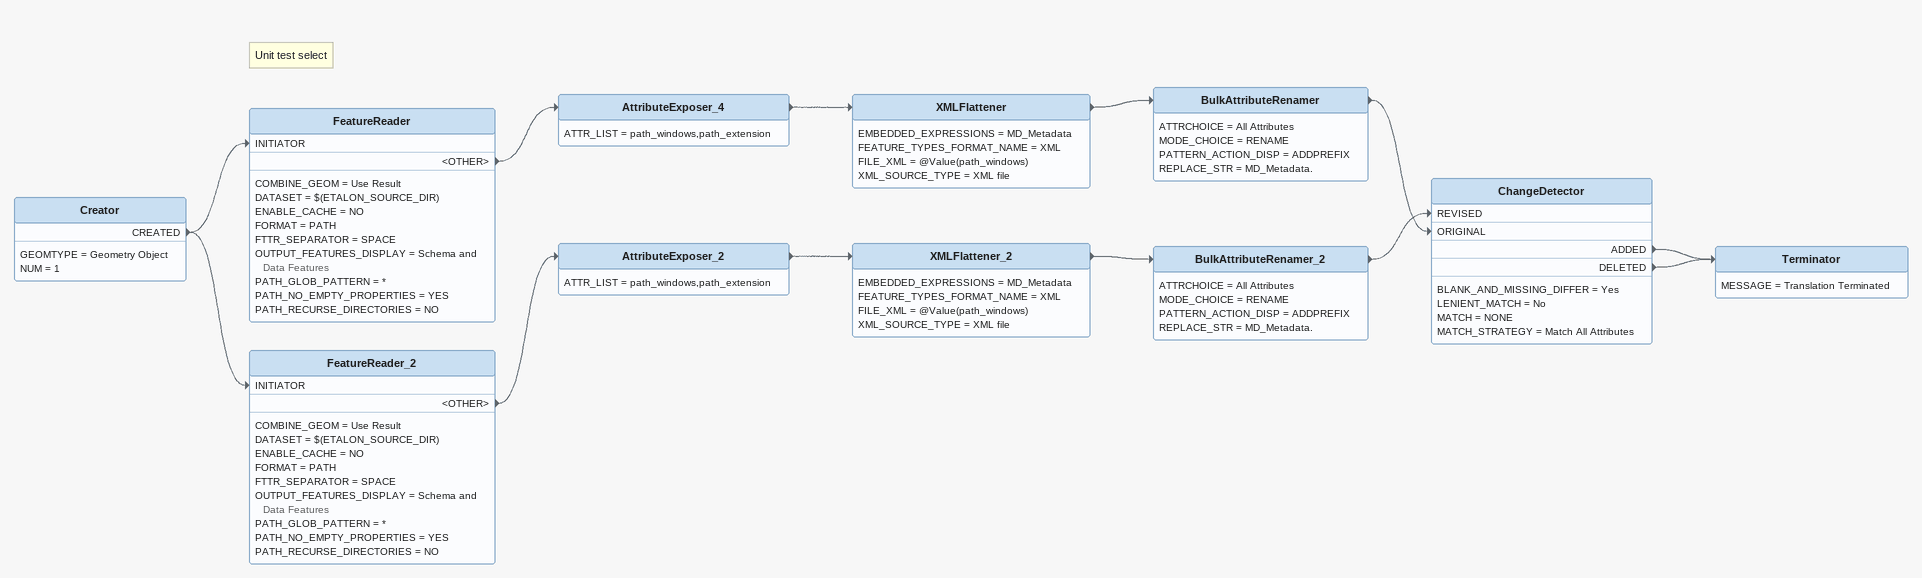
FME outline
Creator
    GEOMTYPE = Geometry Object
    NUM = 1
    CREATED -> FeatureReader [INITIATOR]
    CREATED -> FeatureReader_2 [INITIATOR]
Note: Unit test select
FeatureReader
    COMBINE_GEOM = Use Result
    DATASET = $(ETALON_SOURCE_DIR)
    ENABLE_CACHE = NO
    FORMAT = PATH
    FTTR_SEPARATOR = SPACE
    OUTPUT_FEATURES_DISPLAY = Schema and Data Features
    PATH_GLOB_PATTERN = *
    PATH_NO_EMPTY_PROPERTIES = YES
    PATH_RECURSE_DIRECTORIES = NO
    <OTHER> -> AttributeExposer_4
AttributeExposer_4
    ATTR_LIST = path_windows,path_extension
    -> XMLFlattener
XMLFlattener
    EMBEDDED_EXPRESSIONS = MD_Metadata
    FEATURE_TYPES_FORMAT_NAME = XML
    FILE_XML = @Value(path_windows)
    XML_SOURCE_TYPE = XML file
    -> BulkAttributeRenamer
BulkAttributeRenamer
    ATTRCHOICE = All Attributes
    MODE_CHOICE = RENAME
    PATTERN_ACTION_DISP = ADDPREFIX
    REPLACE_STR = MD_Metadata.
    -> ChangeDetector [ORIGINAL]
FeatureReader_2
    COMBINE_GEOM = Use Result
    DATASET = $(ETALON_SOURCE_DIR)
    ENABLE_CACHE = NO
    FORMAT = PATH
    FTTR_SEPARATOR = SPACE
    OUTPUT_FEATURES_DISPLAY = Schema and Data Features
    PATH_GLOB_PATTERN = *
    PATH_NO_EMPTY_PROPERTIES = YES
    PATH_RECURSE_DIRECTORIES = NO
    <OTHER> -> AttributeExposer_2
AttributeExposer_2
    ATTR_LIST = path_windows,path_extension
    -> XMLFlattener_2
XMLFlattener_2
    EMBEDDED_EXPRESSIONS = MD_Metadata
    FEATURE_TYPES_FORMAT_NAME = XML
    FILE_XML = @Value(path_windows)
    XML_SOURCE_TYPE = XML file
    -> BulkAttributeRenamer_2
BulkAttributeRenamer_2
    ATTRCHOICE = All Attributes
    MODE_CHOICE = RENAME
    PATTERN_ACTION_DISP = ADDPREFIX
    REPLACE_STR = MD_Metadata.
    -> ChangeDetector [REVISED]
ChangeDetector
    BLANK_AND_MISSING_DIFFER = Yes
    LENIENT_MATCH = No
    MATCH = NONE
    MATCH_STRATEGY = Match All Attributes
    ADDED -> Terminator
    DELETED -> Terminator
Terminator
    MESSAGE = Translation Terminated
